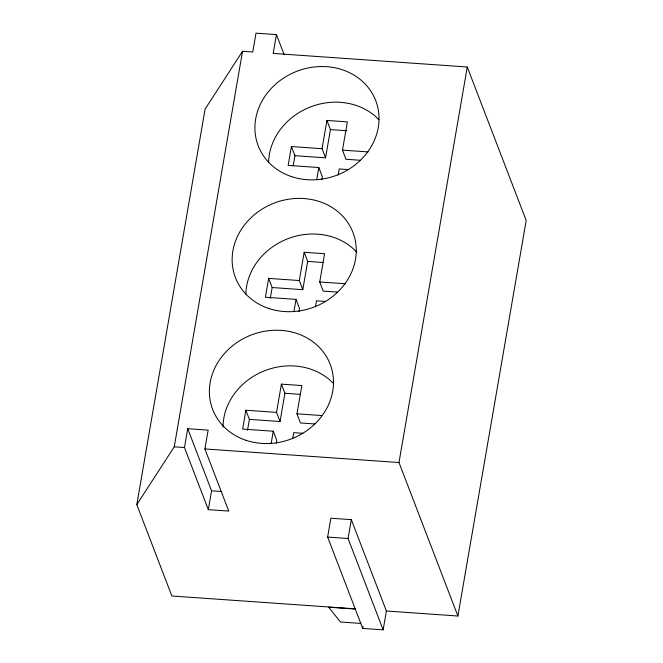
<?xml version="1.0" encoding="UTF-8"?>
<svg xmlns="http://www.w3.org/2000/svg" width="663" height="663" viewBox="0 0 663 663"><rect width="100%" height="100%" fill="white"/><g stroke="black" fill="none" stroke-linecap="round" stroke-linejoin="round"><path stroke-width="0.99" d="M355.641 608.866L171.874 596.004L136.81 504.642L205.099 109.105L242.542 51.266L252.76 51.987L256.009 33.15L276.438 34.584L284.145 54.648M136.81 504.642L174.253 446.804L242.542 51.266M184.463 447.517L187.72 428.688L208.149 430.113L204.892 448.95L228.743 511.074L208.315 509.648L184.463 447.517L174.253 446.804M276.438 34.584L273.189 53.413L467.274 66.996L526.19 220.481L457.901 616.018L386.396 611.013L351.324 519.651L330.895 518.226L327.638 537.063L362.711 628.416L383.139 629.85L386.396 611.013M208.315 509.648L211.563 490.811L187.72 428.688M245.882 410.24L249.387 419.381L280.035 421.519L276.529 412.386L245.882 410.24L242.633 429.077L273.272 431.223L276.778 440.356L276.256 443.381M268.648 278.394L272.153 287.535L302.8 289.681L299.295 280.54L268.648 278.394L265.391 297.231L296.038 299.378L299.543 308.51L299.021 311.535M291.413 146.548L294.919 155.689L325.566 157.835L322.061 148.694L291.413 146.548L288.156 165.385L318.804 167.532L322.309 176.665L321.787 179.698M247.506 430.279L249.387 419.381M270.272 298.433L272.153 287.535M293.203 165.601L294.919 155.689M271.184 443.332L273.272 431.223M276.529 412.386L281.402 384.134L301.839 385.568L296.958 413.82L300.463 422.953L314.768 423.955M293.949 311.486L296.038 299.378M299.295 280.54L304.168 252.288L324.597 253.722L319.723 281.974L323.229 291.107L337.533 292.11M316.715 179.64L318.804 167.532M322.061 148.694L326.934 120.442L347.362 121.876L342.489 150.128L345.995 159.261L360.299 160.264M280.035 421.519L284.916 393.267L281.402 384.134M302.8 289.681L307.673 261.421L304.168 252.288M325.566 157.835L330.439 129.583L326.934 120.442M292.656 438.707L293.709 432.649L302.9 433.295M315.422 306.861L316.466 300.803L325.666 301.45M338.188 175.015L339.232 168.957L348.431 169.604M383.139 629.85L348.075 538.489L351.324 519.651M362.711 628.416L363.051 626.436M457.901 616.018L398.985 462.534L467.274 66.996M330.439 129.583L346.782 130.727M342.489 150.128L368.023 151.91M307.673 261.421L322.997 262.498M319.723 281.974L345.257 283.756M284.916 393.267L300.231 394.344M296.958 413.82L321.472 415.535M204.892 448.95L398.985 462.534M211.563 490.811L221.782 491.523M327.638 537.063L348.075 538.489M355.244 609.057L328.682 607.2L340.434 621.993L360.863 623.419M223.05 427.129A62.952 55.684 -21 0 1 264.446 370.816A62.952 55.684 -21 0 1 333.39 383.413M268.598 162.452A62.952 55.684 -21 0 1 310.491 106.925A62.952 55.684 -21 0 1 378.921 119.721M245.832 294.289A62.952 55.684 -21 0 1 288.239 238.572A62.952 55.684 -21 0 1 356.827 252.288M291.679 176.665A62.952 55.684 -21 0 0 378.697 112.718A62.952 55.684 -21 0 0 280.532 80.206A62.952 55.684 -21 0 0 291.679 176.665M246.155 440.356A62.952 55.684 -21 0 0 333.166 376.41A62.952 55.684 -21 0 0 235 343.898A62.952 55.684 -21 0 0 246.155 440.356M268.913 308.51A62.952 55.684 -21 0 0 355.932 244.564A62.952 55.684 -21 0 0 257.766 212.052A62.952 55.684 -21 0 0 268.913 308.51"/></g></svg>
